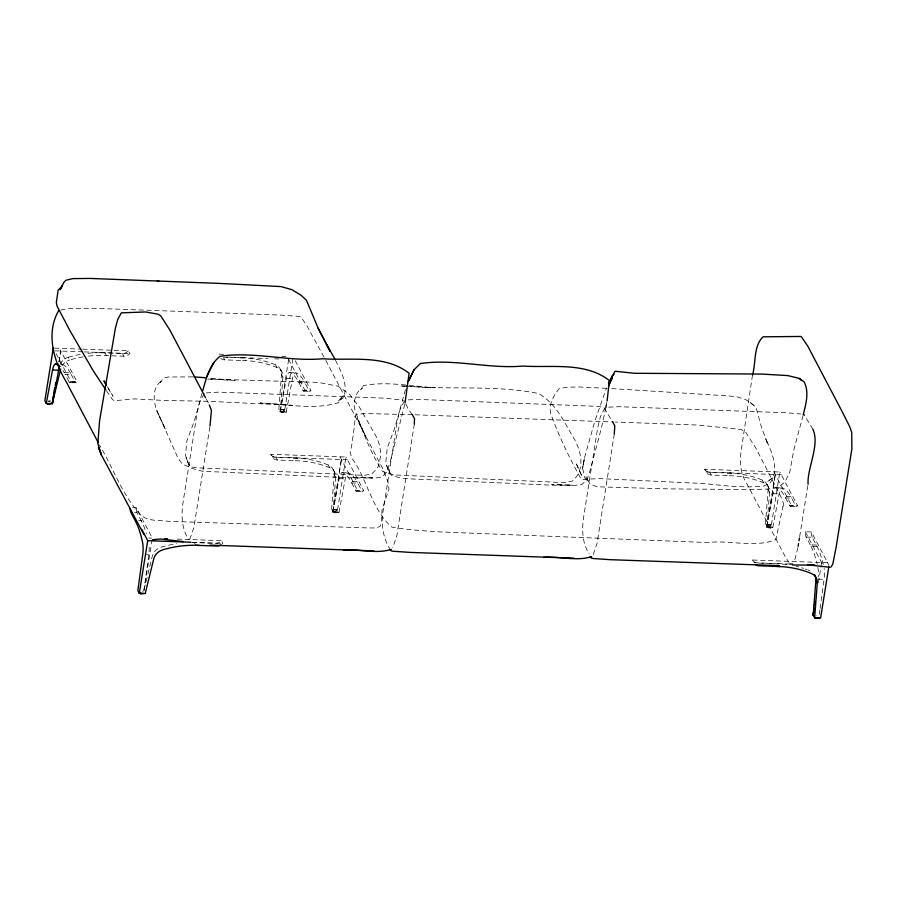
<?xml version="1.0" encoding="UTF-8"?>
<svg xmlns="http://www.w3.org/2000/svg" width="897" height="897" viewBox="0 0 897 897"><rect width="100%" height="100%" fill="white"/><g stroke="black" fill="none" stroke-linecap="round" stroke-linejoin="round"><path stroke-width="0.67" stroke-dasharray="4.49 3.36" d="M280.111 409.772C279.281 413.652 287.343 413.652 284.001 409.918L280.111 409.772L281.153 412.272M332.854 509.956C332.025 513.835 340.098 513.835 336.745 510.101L332.854 509.956L333.908 512.467M766.722 524.969C765.892 528.838 773.965 528.849 770.624 525.104L766.722 524.969L767.776 527.47M278.832 409.279L281.49 374.397A11.997 10.495 -27.8 0 0 275.525 364.832A99.702 87.211 -27.8 0 0 246.697 358.071L240.62 357.791L242.044 360.493L248.121 360.773A99.702 87.211 -27.8 0 1 276.949 367.546A11.997 10.495 -27.8 0 1 282.914 377.11L280.256 411.981L278.832 409.279L284.786 409.492L286.21 412.205L280.133 411.981L288.688 359.327M331.587 509.462L334.245 474.58A11.997 10.495 -27.8 0 0 328.268 465.016A99.702 87.211 -27.8 0 0 299.452 458.255L293.364 457.975L294.788 460.677L300.876 460.957A99.702 87.211 -27.8 0 1 329.692 467.729A11.997 10.495 -27.8 0 1 335.669 477.294L333.011 512.176L331.587 509.462L337.541 509.687L338.965 512.389L332.877 512.165L341.32 459.499M765.455 524.465L768.112 489.594A11.997 10.495 -27.8 0 0 762.147 480.03A99.702 87.211 -27.8 0 0 733.32 473.257L727.232 472.977L728.656 475.679L734.744 475.971A99.702 87.211 -27.8 0 1 763.571 482.732A11.997 10.495 -27.8 0 1 769.536 492.296L766.879 527.178L765.455 524.465L771.409 524.689L772.833 527.391L766.756 527.167L775.187 474.513M209.864 426.972L193.797 527.985L189.301 540.442M414.313 424.09L396.81 535.89L392.707 547.798M614.277 434.126L597.11 543.178L593.018 555.086M143.935 590.854L148.824 554.783A11.997 3.196 -87.9 0 0 149.093 545.937M819.925 609.859L819.174 615.409L816.797 615.32M820.116 608.469L824.063 579.339A11.997 3.196 -87.9 0 0 824.119 568.485M752.493 375.114L741.113 451.157C739.453 462.247 740.474 473.885 746.764 483.483L785.637 557.429L788.923 562.296M58.933 361.839L60.671 351.03L59.236 348.328M59.023 362.096L60.794 351.03L76.985 381.797A6.761 1.794 -87.9 0 1 75.247 382.2L69.159 381.976L65.077 374.217L71.155 374.441L69.719 371.795A99.702 26.495 -87.9 0 0 61.848 364.249L59.112 364.115M152.154 539.568L143.812 590.843L141.434 590.753M284.786 409.492L293.229 356.838M333.011 512.176L341.443 459.511M337.541 509.687L345.973 457.022L270.883 454.286L272.307 456.999A6.761 5.909 -27.8 0 0 277.364 460.049L294.788 460.677M766.879 527.178L775.311 474.513M771.409 524.689L779.841 472.024L704.762 469.288L706.186 472.001A6.761 5.909 -27.8 0 0 711.231 475.051L728.656 475.679M797.859 547.697L794.989 559.167L793.318 562.374M799.642 536.653L807.849 485.58M818.412 582.781L821.652 562.531M280.133 411.981L286.39 378.5A11.997 3.196 -87.9 0 1 289.619 372.524A99.702 26.495 -87.9 0 1 297.501 380.081L298.936 382.727L305.014 382.952L309.095 390.7A6.761 1.794 -87.9 0 0 310.844 390.307L295.292 360.773M286.21 412.205L292.467 378.725A11.997 3.196 -87.9 0 1 295.707 372.748A99.702 26.495 -87.9 0 1 303.578 380.294L305.014 382.952M332.877 512.165L339.133 478.684A11.997 3.196 -87.9 0 1 342.374 472.708A99.702 26.495 -87.9 0 1 350.245 480.265L351.68 482.911L357.768 483.135L361.85 490.883A6.761 1.794 -87.9 0 0 363.599 490.491L345.973 457.022M338.965 512.389L345.21 478.908A11.997 3.196 -87.9 0 1 348.451 472.932A99.702 26.495 -87.9 0 1 356.333 480.489L357.768 483.135M766.756 527.167L773.001 493.698A11.997 3.196 -87.9 0 1 776.241 487.721A99.702 26.495 -87.9 0 1 784.124 495.267L785.559 497.913L791.636 498.138L795.717 505.897A6.761 1.794 -87.9 0 0 797.467 505.493L779.841 472.024M772.833 527.391L779.089 493.911A11.997 3.196 -87.9 0 1 782.319 487.934A99.702 26.495 -87.9 0 1 790.201 495.492L791.636 498.138M605.845 407.619L601.517 427.544L590.159 470.353L586.974 479.615L581.749 484.615L575.381 485.333L551.655 484.593L572.791 485.21L553.045 485.232L402.641 478.538L391.686 475.466L388.177 470.084L385.8 462.347L387.246 447.973L394.534 428.643L406.689 385.25M606.338 404.973L606.832 402.338M404.749 404.3L389.859 463.065L386.674 472.327L381.438 477.339L375.081 478.045L351.355 477.316L372.49 477.933L352.745 477.944L202.341 471.25L191.386 468.178L187.865 462.796L185.5 455.071L186.946 440.696L194.234 421.355L201.926 393.491M144.182 589.351L152.299 556.174A11.997 10.495 -27.8 0 1 161.236 547.159A99.702 87.211 -27.8 0 1 176.496 543.739M803.062 415.468L793.755 450.182L789.685 472.562L784.74 482.317L778.932 486.555L768.964 489.044L749.679 489.549L668.4 488.876L597.312 486.802L591.336 484.795L589.766 483.561L585.876 476.924L588.634 481.543L584.945 478.236L582.59 468.256L584.53 457.717L594.823 421.242L606.484 387.953M143.027 591.269L142.769 591.998M284.001 409.918L282.241 412.373L280.369 410.77M336.745 510.101L334.346 512.77M770.624 525.104L768.864 527.559L766.98 525.956M204.202 393.503L199.773 402.125L197.093 413.147L183.235 501.176C181.138 514.093 181.306 528.142 188.628 539.433M404.502 400.791L400.084 409.413L397.393 420.424L383.546 508.464C380.855 522.2 382.369 536.529 389.623 548.538M604.813 408.068L600.385 416.69L597.705 427.712L583.846 515.753C581.749 528.669 581.918 542.707 589.239 553.998M283.452 412.654L281.602 412.586M770.075 527.851L768.224 527.784M60.671 310.082L69.977 308.366L94.14 308.31L280.963 315.082L299.385 316.45L300.91 316.91L306.729 325.488L325.174 359.226M206.254 392.92L218.229 392.146L385.654 398.178L403.594 400.32M408.337 399.86L418.529 399.423L598.108 406.363L603.905 407.608L612.584 421.904M608.648 407.148L618.84 406.711L786.254 412.743L800.729 413.988M191.88 542.55L215.415 543.347A6.761 5.909 -27.8 0 0 221.38 540.7L222.804 543.403A6.761 5.909 -27.8 0 1 222.422 543.817M192.698 376.875L167.907 377.02L163.243 378.287L160.395 382.526L162.189 380.496C151.447 387.459 153.297 401.8 157.345 412.104L165.317 429.013L156.885 410.68L177.393 456.797L181.99 463.85L187.137 466.182L196.555 467.763L364.474 475.354L371.863 473.851L377.121 468.458L378.68 465.565L380.732 455.396L380.306 450.014L379.319 444.273L376.348 436.783L359.327 407.003L349.494 394.276L338.102 386.192L318.256 382.391L207.913 378.983M412.373 414.694L365.718 413.539L355.885 414.504L354.977 416.724L354.685 424.662L351.512 446.672L350.065 451.505L351.624 457.896C367.322 478.684 371.829 509.967 391.765 527.077C407.765 529.948 424.001 530.789 440.192 531.921L707.498 542.55C728.712 539.826 755.745 548.168 775.849 539.59L783.081 506.211L782.408 507.59L783.765 505.269L783.204 502.679L781.668 498.284L755.891 448.152L745.53 431.917L741.09 429.472L697.877 425.055L615.353 422.038M54.482 348.148L81.358 349.124M82.748 349.18L128.372 350.839L129.796 353.541A6.761 5.909 -27.8 0 1 123.831 356.199L100.307 355.403A99.702 87.211 -27.8 0 0 87.996 356.165M223.667 354.304L218.139 354.102A6.761 5.909 -27.8 0 0 218.666 354.943M281.736 356.412L285.885 356.569M82.872 351.837L54.706 350.817L70.908 381.584L76.985 381.797M84.251 351.893L129.796 353.541M226.459 357.062L267.867 358.565M274.762 358.811L278.911 358.968M128.372 350.839A6.761 5.909 -27.8 0 1 122.407 353.485L101.361 352.723L102.785 355.425M223.196 357.152L244.231 357.914L245.666 360.628M220.774 358.385A6.761 5.909 -27.8 0 0 224.62 359.854L242.044 360.493M289.316 372.49L295.707 372.748M286.39 378.5L292.467 378.725M64.225 372.614L70.314 372.827L75.247 382.2M304.173 381.337L298.084 381.113L303.018 390.487L309.095 390.7M303.018 390.487A6.761 1.794 -87.9 0 0 304.767 390.083L310.844 390.307M69.865 382.627L75.953 382.851M303.724 391.137L309.813 391.35M48.427 400.903L50.804 400.981M48.068 401.34L50.019 401.408M415.176 414.795L613.952 421.982M281.053 411.566L284.943 411.701M706.186 472.001L781.265 474.726M704.762 469.288A6.761 5.909 -27.8 0 0 709.807 472.338L730.853 473.111L732.277 475.814M272.307 456.999L347.397 459.724M270.883 454.286A6.761 5.909 -27.8 0 0 275.94 457.335L296.985 458.098L298.409 460.811M775.939 487.676L782.319 487.934M342.071 472.674L348.451 472.932M773.001 493.698L779.089 493.911M339.133 478.684L345.21 478.908M790.795 496.523L784.707 496.31L789.64 505.673L795.717 505.897M356.916 481.521L350.839 481.297L355.761 490.67L361.85 490.883M789.64 505.673A6.761 1.794 -87.9 0 0 791.389 505.269L797.467 505.493M355.761 490.67A6.761 1.794 -87.9 0 0 357.511 490.267L363.599 490.491M790.347 506.323L796.424 506.547M356.479 491.321L362.556 491.545M767.664 526.752L771.566 526.898M333.796 511.75L337.687 511.895M132.521 507.287L136.176 507.422L152.378 538.189L148.678 538.054M817.178 546.643L811.09 546.419L806.168 537.056A6.761 1.794 -87.9 0 1 805.327 531.753L811.415 531.977L829.03 565.446M134.572 512.635L137.006 512.725L141.939 522.088L139.506 521.998M806.168 537.056L812.245 537.281L817.75 547.809A99.702 26.495 -87.9 0 1 823.289 564.482M138.665 520.395L141.087 520.473L142.511 523.254A99.702 26.495 -87.9 0 1 146.368 533.648M816.326 545.028L810.249 544.815L811.662 547.585A99.702 26.495 -87.9 0 1 817.201 564.258M177.214 539.086L221.38 540.7M789.898 564.022L753.951 562.722L752.527 560.008L827.606 562.744M192.384 542.293L222.804 543.403M758.918 563.114L781.085 563.978A99.702 87.211 -27.8 0 1 789.08 564.919M146.39 554.694L148.824 554.783M817.986 579.114L824.063 579.339M336.196 512.837L333.112 510.954M405.455 386.147L399.939 385.934L408.124 386.349M406.834 386.203C450.597 389.903 495.2 384.858 538.413 393.469C554.963 402.697 563.574 420.39 572.533 436.278C581.11 449.128 586.133 470.14 572.163 481.128L564.785 482.642L396.855 475.051L387.437 473.459L382.29 471.138C370.596 452.245 362.253 431.132 354.999 410.209C353.216 402.035 355.021 392.572 362.489 387.773L360.695 389.814L363.554 385.575C387.179 381.023 411.633 386.36 435.37 387.762L409.481 386.428M606.54 388.3L579.103 386.977L566.904 387.201L559.145 388.625C553.64 395.712 548.661 404.042 550.646 413.405C558.876 436.267 569.539 458.277 581.357 479.503L599.286 478.583L703.203 483.517L732.221 486.398L749.04 486.925L763.627 486.174L770.411 482.508C779.762 468.75 771.678 451.92 765.612 438.543L767.922 444.497L761.721 428.138L755.947 407.036L745.699 399.535L736.998 396.833L728.375 395.902L607.886 388.367M207.812 379.072L235.07 380.485L209.001 378.041M750.127 402.226L755.947 407.036M812.884 429.192L804.205 414.896M412.284 414.616L408.191 408.954L405.433 403.168M106.44 390.7L112.304 399.412L114.356 400.735L134.27 398.885L163.232 400.41L209.618 401.351L292.243 405.309L260.186 402.988C285.986 403.773 313.288 410.434 338.505 402.742L343.45 395.263L337.9 401.598L343.394 397.786C348.843 384.398 340.58 370.685 334.805 358.845M107.427 386.742L112.966 396.16L107.64 387.616M64.371 372.849L63.642 371.571A99.702 26.495 -87.9 0 0 62.902 370.383M206.22 398.941L208.81 403.852M773.887 471.811L791.389 505.269M805.327 531.753L823.076 565.233M767.215 484.705L768.639 487.419M768.112 489.594L769.536 492.296M762.147 480.03L763.571 482.732M709.807 472.338L711.231 475.051M325.824 360.459L382.537 468.212L387.93 481.611L388.95 489.201L382.044 509.664L381.36 522.088L380.35 526.034L376.605 527.974L367.613 527.929L168.165 521.292C158.197 519.868 145.325 521.998 138.643 512.579C121.286 492.879 112.809 467.202 99.466 444.912M288.565 359.316L304.767 390.083M340.019 456.797L357.511 490.267M280.593 369.519L282.017 372.221M333.336 469.703L334.76 472.416M281.49 374.397L282.914 377.11M334.245 474.58L335.669 477.294M275.525 364.832L276.949 367.546M328.268 465.016L329.692 467.729M223.667 358.049L224.62 359.854M275.94 457.335L277.364 460.049M122.407 353.485L123.831 356.199M106.407 355.56L104.983 352.857L98.883 352.689A99.702 87.211 -27.8 0 0 86.572 353.463M194.369 542.584L195.793 545.286M59.987 364.317A11.997 10.495 -27.8 0 1 68.228 357.298L69.663 360A99.702 87.211 -27.8 0 1 84.912 356.58M137.006 512.725A6.761 1.794 -87.9 0 1 136.176 507.422M70.908 381.584A6.761 1.794 -87.9 0 1 69.159 381.976M60.94 364.44A11.997 3.196 -87.9 0 1 61.848 364.249M68.228 357.298A99.702 87.211 -27.8 0 1 80.416 354.382M61.904 366.066A11.997 10.495 -27.8 0 1 69.663 360M812.245 537.281A6.761 1.794 -87.9 0 1 811.415 531.977M817.896 567.353A11.997 3.196 -87.9 0 1 818.21 576.939M755.98 562.811A6.761 5.909 -27.8 0 1 752.527 560.008M795.919 566.265A99.702 87.211 -27.8 0 1 798.79 566.982M801.638 567.801A99.702 87.211 -27.8 0 1 803.51 568.384M805.36 569.012A99.702 87.211 -27.8 0 1 807.199 569.673M808.107 570.021A99.702 87.211 -27.8 0 1 809.913 570.739M583.028 465.599L582.59 468.256L584.53 457.717L583.028 465.599M772.855 477.765L767.126 481.88L772.855 477.765M581.637 475.432L575.751 462.516L581.637 475.432M389.881 472.932L386.405 465.139L389.881 472.932M189.581 465.644L186.094 457.851L189.581 465.644M365.628 436.301L357.197 417.957L365.628 436.301"/><path stroke-width="1.35" d="M414.313 424.09L414.504 418.596L412.284 414.616M140.067 592.917L140.627 593.937L143.767 593.444M828.817 566.803L820.598 618.111L814.644 617.898L813.22 615.185L815.878 580.303A11.997 10.495 -27.8 0 0 814.498 574.562M814.644 617.898L817.302 583.016L815.878 580.303M209.988 425.929L211.434 410.4L209.248 404.928M614.277 434.126L614.804 425.884L612.584 421.904M813.22 615.185L814.028 608.244M814.409 605.475L814.969 601.315M607.09 401.015L609.388 380.519C584.9 361.603 551.767 367.961 522.873 366.054C488.618 369.104 454.409 358.464 420.334 363.554L414.044 369.777L408.213 381.517M752.493 375.114C756.126 363.016 753.233 346.018 763.112 336.812L800.83 336.465L801.649 337.093L807.782 346.164L841.79 410.938L849.683 426.591L851.735 432.376L851.87 448.971L836.026 547.798L832.775 564.168L830.79 567.308M53.282 348.103L44.85 400.768L46.274 403.482L52.351 403.695L58.608 370.214A11.997 3.196 -87.9 0 1 59.774 366.144M54.829 387.493L52.228 403.695L60.716 369.026M52.351 403.695L53.921 393.895M54.369 391.137L54.807 388.367M55.255 385.598L55.692 382.84M199.414 545.421L193.315 545.264A99.702 87.211 -27.8 0 0 162.66 549.861A11.997 10.495 -27.8 0 0 153.723 558.887L145.236 593.556L139.282 593.332L147.713 540.678L141.76 529.353M798.083 546.318L798.532 543.56M798.969 540.801L799.418 538.043M808.074 484.201C807.109 467.707 820.127 444.968 812.884 429.192M813.097 615.185L813.994 609.534M46.274 403.482L52.531 370.001A11.997 3.196 -87.9 0 1 55.76 364.025L58.193 364.115M405.04 402.966L409.088 373.23C384.6 354.315 351.467 360.684 322.572 358.778C288.307 361.816 254.098 351.187 220.034 356.266C209.405 364.586 206.198 378.579 202.655 390.924M605.845 407.619L606.338 404.973M803.398 414.156C805.966 403.661 809.397 391.955 804.048 381.774L799.283 378.59M608.536 386.035L612.124 376.011L614.041 374.408M50.961 403.202C50.333 405.197 45.041 402.932 48.292 403.919M819.331 617.618L817.257 618.515M609.713 383.77L612.416 377.917M206.77 376.65L213.744 362.5M408.819 380.395L414.044 369.777M608.491 383.131L615.05 371.246L634.661 373.287L761.407 374.049L787.723 375.574L800.068 378.59L801.481 380.586M58.462 310.956C45.758 333.303 53.685 361.177 66.288 381.909L98.165 442.445M141.827 593.309L140.683 593.444M391.249 549.379C376.112 554.312 359.013 548.639 343.349 550.13M591.549 556.656C576.412 561.6 559.324 555.927 543.66 557.418M152.625 539.736L160.372 538.996L183.078 541.564M792.488 564.998L810.26 565.11L829.49 567.229M194.021 376.908L206.254 377.783M373.825 550.904L210.055 545.129M574.136 558.181L410.355 552.417L392.976 551.251L391.025 550.747L389.971 549.446M779.605 565.671L610.666 559.706L593.276 558.539L591.325 558.035L590.271 556.734M776.421 566.399L782.509 566.691A99.702 87.211 -27.8 0 1 811.337 573.452A11.997 10.495 -27.8 0 1 817.302 583.016M52.531 370.001L58.608 370.214M164.79 538.637L167.56 538.738M147.713 540.678L191.005 542.248M789.898 564.022L792.656 564.123M807.872 564.684L814.779 564.931M195.793 545.286L216.839 546.049A6.761 5.909 -27.8 0 0 221.111 544.871M780.042 566.534L758.997 565.772A6.761 5.909 -27.8 0 1 755.554 564.605M318.143 328.212L330.107 351.265L318.143 328.212L306.505 300.349L301.19 295.36L291.962 289.686L281.086 286.603L219.888 283.418L89.924 278.429L72.758 278.608L65.862 280.279L63.866 282.409L60.077 289.765L62.398 285.818L58.126 290.202L56.332 302.558L57.072 306.18L70.168 331.06L93.692 371.526L105.711 389.612M157.21 280.739L158.814 280.806M803.185 414.481L804.205 414.896M815.519 617.618L816.662 618.336L815.429 617.685M140.414 593.265L139.181 591.616M106.048 384.387L103.974 380.844L106.418 385.362M326.519 344.336L334.805 358.845M143.879 534.421L101.428 454.992L97.851 443.51L99.578 420.828L115.388 328.19L117.81 319.22L121.342 312.862L145.594 311.954L158.051 314.185L160.698 315.778L169.903 330.13L205.57 397.707M139.282 593.332L137.858 590.63L142.746 554.559A11.997 3.196 -87.9 0 0 142.488 541.945A99.702 26.495 -87.9 0 0 136.434 523.029L130.928 512.501A6.761 1.794 -87.9 0 1 130.121 508.307M55.76 364.025A99.702 26.495 -87.9 0 1 59.819 366.581M101.428 454.992L98.524 447.424L101.428 454.992"/></g></svg>
